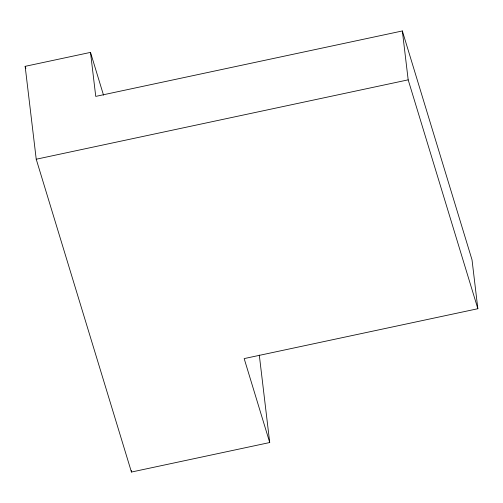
<?xml version="1.0" encoding="UTF-8"?>
<svg xmlns="http://www.w3.org/2000/svg" width="503" height="503" viewBox="0 0 503 503"><rect width="100%" height="100%" fill="white"/><g stroke="black" fill="none" stroke-linecap="round" stroke-linejoin="round"><path stroke-width="0.75" d="M259.296 355.068L269.721 442.533L131.453 472.04L36.229 159.225L25.15 66.339L90.502 52.394L103.524 95.168M269.721 442.533L244.169 358.595L477.85 308.723L472.021 259.837L402.35 30.96L95.746 96.394L90.502 52.394M36.229 159.225L408.178 79.845L402.35 30.96M408.178 79.845L477.85 308.723M25.15 66.339L25.835 68.59M131.27 470.494L131.453 472.04"/></g></svg>
